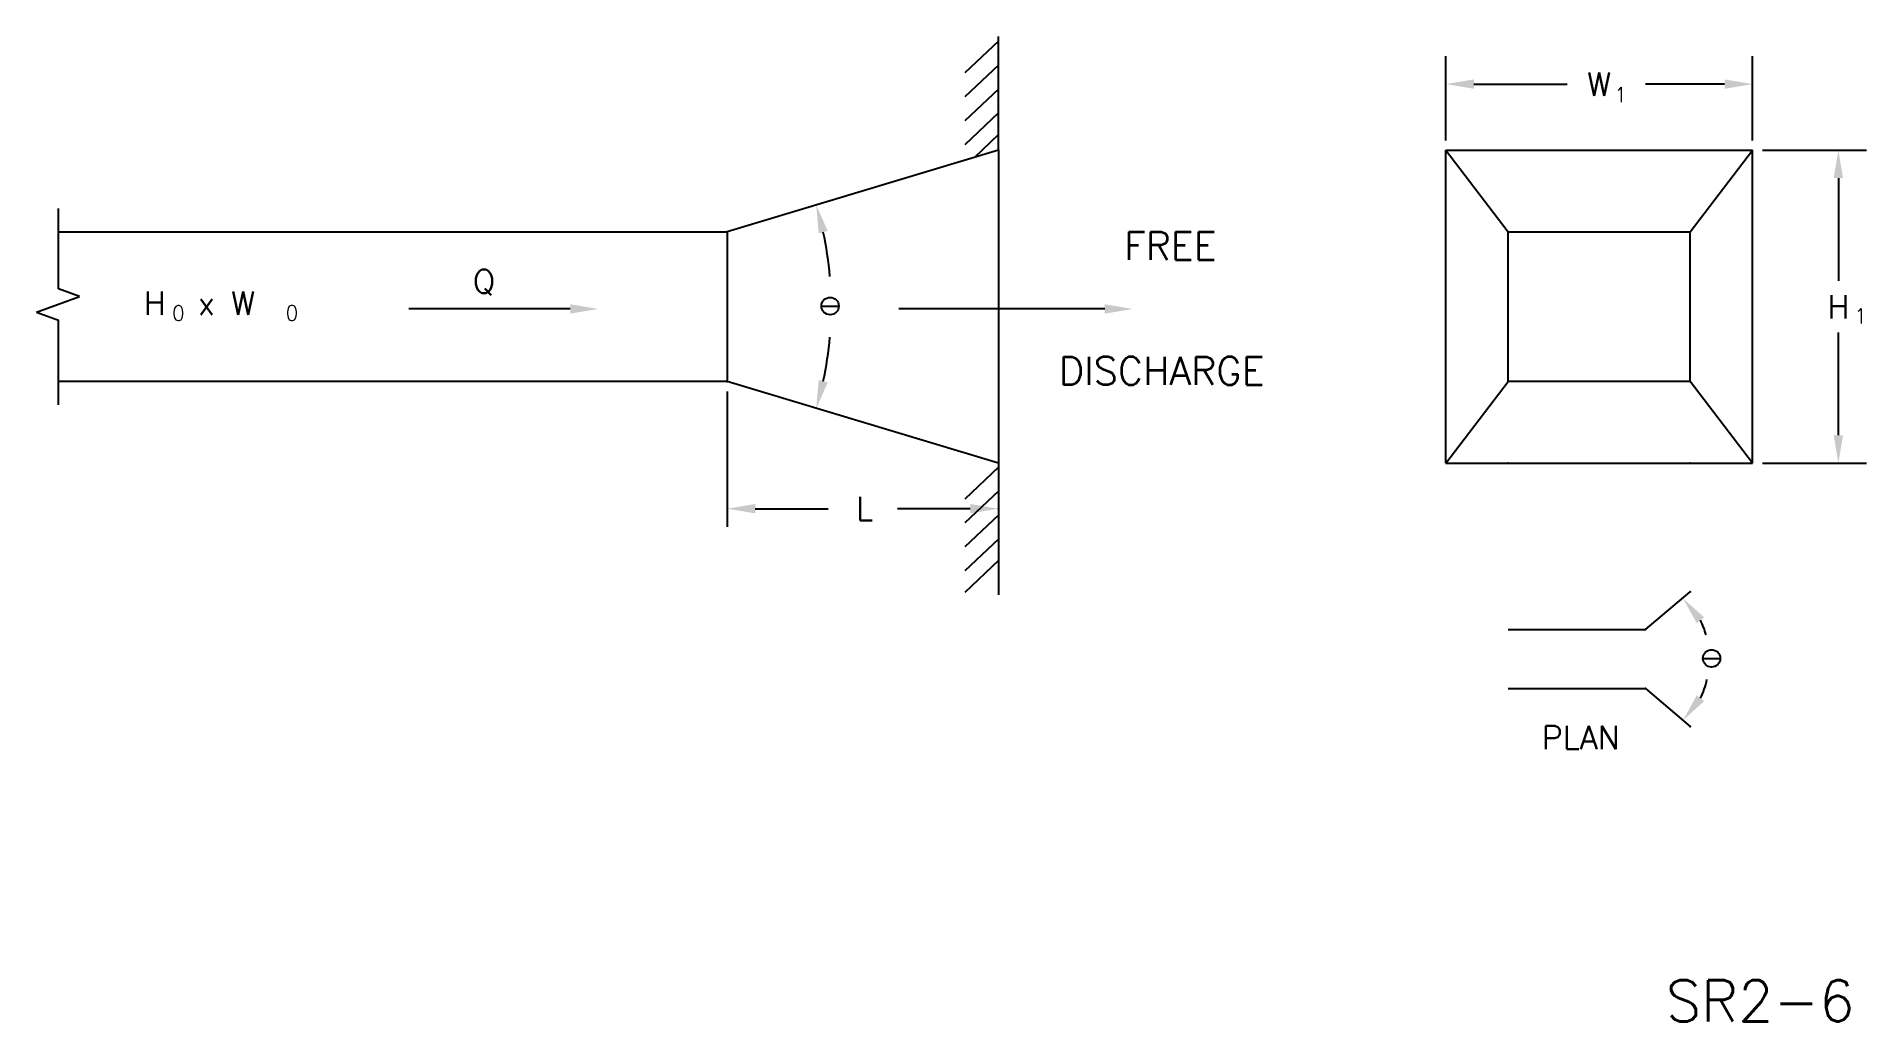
# Model space of a CAD drawing. Extents: x 0.95 to 10.74, y 1.16 to 6.42.
import ezdxf
from ezdxf.enums import TextEntityAlignment as Align

# ---------------------------------------------------------------- set-up
doc = ezdxf.new("R2010")
doc.units = 0
doc.header["$LTSCALE"] = 0.65
doc.header["$MEASUREMENT"] = 0
doc.layers.get('0').update_dxf_attribs({"linetype": 'CONTINUOUS'})
doc.layers.add('NUMBER', color=7, linetype='CONTINUOUS')
doc.styles.add('ROMANS', font='ROMANS')

msp = doc.modelspace()

# ---------------------------------------------------------------- linework, layer by layer
for p, q in [((6.097, 6.3985), (5.9182, 6.2287)), ((6.097, 5.8163), (6.097, 6.4227)), ((6.097, 6.2705), (5.9182, 6.1007)), ((6.097, 6.1426), (5.9182, 5.9728)), ((6.097, 6.0147), (5.9182, 5.8449)), ((6.097, 5.8995), (5.9686, 5.7776)), ((6.097, 5.8163), (4.6468, 5.3796)), ((6.097, 5.8163), (6.097, 4.1425)), ((8.4904, 5.8163), (10.1305, 5.8163)), ((8.4904, 4.1425), (8.4904, 5.8163)), ((8.4904, 5.8163), (8.8237, 5.3796)), ((9.7971, 5.3796), (10.1305, 5.8163)), ((10.1305, 4.1425), (10.1305, 5.8163)), ((1.0709, 5.0748), (1.0709, 5.5046)), ((1.0709, 5.3796), (4.6468, 5.3796)), ((4.6468, 5.3796), (4.6468, 4.5791)), ((8.8237, 4.5791), (8.8237, 5.3796)), ((8.8237, 5.3796), (9.7971, 5.3796)), ((9.7971, 4.5791), (9.7971, 5.3796)), ((0.9541, 4.9498), (1.1844, 5.0332)), ((1.1844, 5.0332), (1.0709, 5.0748)), ((0.9541, 4.9498), (1.0709, 4.9082)), ((1.0709, 4.4541), (1.0709, 4.9082)), ((3.8082, 4.9673), (2.9454, 4.9673)), ((5.1508, 4.9828), (5.244, 4.9828)), ((6.6662, 4.9673), (5.5647, 4.9673)), ((4.6468, 4.5791), (1.0709, 4.5791)), ((6.097, 4.1425), (4.6468, 4.5791)), ((8.4904, 4.1425), (8.8237, 4.5791)), ((9.7971, 4.5791), (8.8237, 4.5791)), ((10.1305, 4.1425), (9.7971, 4.5791)), ((6.097, 4.1212), (5.9182, 3.9514)), ((6.097, 4.1425), (6.097, 3.5118)), ((8.4904, 4.1425), (10.1305, 4.1425)), ((6.097, 3.9933), (5.9182, 3.8235)), ((6.097, 3.8653), (5.9182, 3.6955)), ((6.097, 3.7374), (5.9182, 3.5676)), ((6.097, 3.6223), (5.9182, 3.4525)), ((6.097, 3.5118), (6.097, 3.439)), ((9.5581, 3.2541), (9.7971, 3.4562)), ((8.8237, 3.2541), (9.5581, 3.2541)), ((9.8642, 3.0999), (9.9574, 3.0999)), ((8.8237, 2.9388), (9.5581, 2.9388)), ((9.5581, 2.9388), (9.7971, 2.7367))]:
    msp.add_line(p, q)
at = {"color": 0, "linetype": 'ByBlock'}
for p, q in [((8.4904, 5.8684), (8.4904, 6.3189)), ((10.1305, 5.8684), (10.1305, 6.3189)), ((8.6404, 6.1689), (9.1381, 6.1689)), ((9.9805, 6.1689), (9.5572, 6.1689)), ((10.1825, 5.8163), (10.7388, 5.8163)), ((10.5888, 5.6663), (10.5888, 5.1169)), ((10.5888, 4.2925), (10.5888, 4.8419)), ((4.6468, 4.527), (4.6468, 3.8029)), ((10.1825, 4.1425), (10.7388, 4.1425)), ((6.097, 4.0904), (6.097, 3.8029)), ((4.7968, 3.8999), (5.1862, 3.8999)), ((5.947, 3.8999), (5.5576, 3.8999))]:
    msp.add_line(p, q, dxfattribs=at)
for centre in [(5.1974, 4.9828), (9.9108, 3.0999)]:
    msp.add_circle(centre, 0.0466)
for centre, radius, start, end in [((3.3174, 4.9794), 1.8856, 4.92754, 12.19753), ((3.3174, 4.9794), 1.8856, 347.80247, 355.07246), ((9.509, 3.1265), 0.3854, 14.81042, 27.4575), ((9.508, 3.0621), 0.3854, 332.92244, 348.74071)]:
    msp.add_arc(centre, radius, start, end, dxfattribs=at)
for p in [(6.097, 5.8163), (4.6468, 5.3796), (4.6468, 4.5791), (4.6468, 4.5791), (8.8237, 4.5791), (9.7971, 4.5791), (6.097, 4.1425), (6.097, 4.1425), (8.8237, 4.1425), (9.7971, 4.1425), (6.097, 3.8999), (9.7971, 3.4562), (9.5581, 3.2541), (9.5581, 2.9388), (9.7971, 2.7367)]:
    msp.add_point(p, dxfattribs=at)
for points in [[(8.6404, 6.1939), (8.6404, 6.1439), (8.4904, 6.1689)], [(9.9805, 6.1939), (9.9805, 6.1439), (10.1305, 6.1689)], [(10.5638, 5.6663), (10.6138, 5.6663), (10.5888, 5.8163)], [(5.1363, 5.3715), (5.1847, 5.384), (5.123, 5.523)], [(5.1363, 4.5872), (5.1847, 4.5747), (5.123, 4.4357)], [(10.5638, 4.2925), (10.6138, 4.2925), (10.5888, 4.1425)], [(4.7968, 3.8749), (4.7968, 3.9249), (4.6468, 3.8999)], [(5.947, 3.8749), (5.947, 3.9249), (6.097, 3.8999)], [(9.8314, 3.2885), (9.8705, 3.3198), (9.7572, 3.4213)], [(9.8315, 2.9022), (9.8707, 2.8712), (9.7581, 2.769)]]:
    msp.add_solid(points, dxfattribs=at)
for points in [[(3.8082, 4.9923), (3.8082, 4.9423), (3.9582, 4.9673)], [(6.6662, 4.9923), (6.6662, 4.9423), (6.8162, 4.9673)]]:
    msp.add_solid(points)

# ---------------------------------------------------------------- texts
at = {"color": 0, "linetype": 'ByBlock', "style": 'ROMANS'}
for s, p in [('W', (9.3104, 6.1689)), ('H', (10.5888, 4.9794))]:
    msp.add_text(s, height=0.125, dxfattribs=at).set_placement(p, align=Align.MIDDLE_CENTER)
at = {"style": 'ROMANS'}
for s, height, p in [('1', 0.08, (9.3905, 6.0718)), ('Q', 0.125, (3.2876, 5.0523)), ('H  x W', 0.125, (1.5278, 4.9355)), ('0', 0.08, (1.6785, 4.9051)), ('0', 0.08, (2.2848, 4.9056)), ('1', 0.08, (10.6739, 4.8904)), ('PLAN', 0.125, (9.0025, 2.6141))]:
    msp.add_text(s, height=height, dxfattribs=at).set_placement(p)
msp.add_text('FREE', height=0.15, dxfattribs=at).set_placement((7.0162, 5.1842), align=Align.BOTTOM_CENTER)
msp.add_text('DISCHARGE', height=0.15, dxfattribs=at).set_placement((6.4204, 4.712), align=Align.TOP_LEFT)
at = {"color": 0, "linetype": 'ByBlock', "style": 'ROMANS'}
msp.add_text('L', height=0.125, dxfattribs=at).set_placement((5.3362, 3.8374))
at = {"layer": 'NUMBER', "style": 'ROMANS'}
msp.add_text('SR2-6', height=0.22, dxfattribs=at).set_placement((9.6665, 1.16))

doc.saveas('drawing.dxf')
